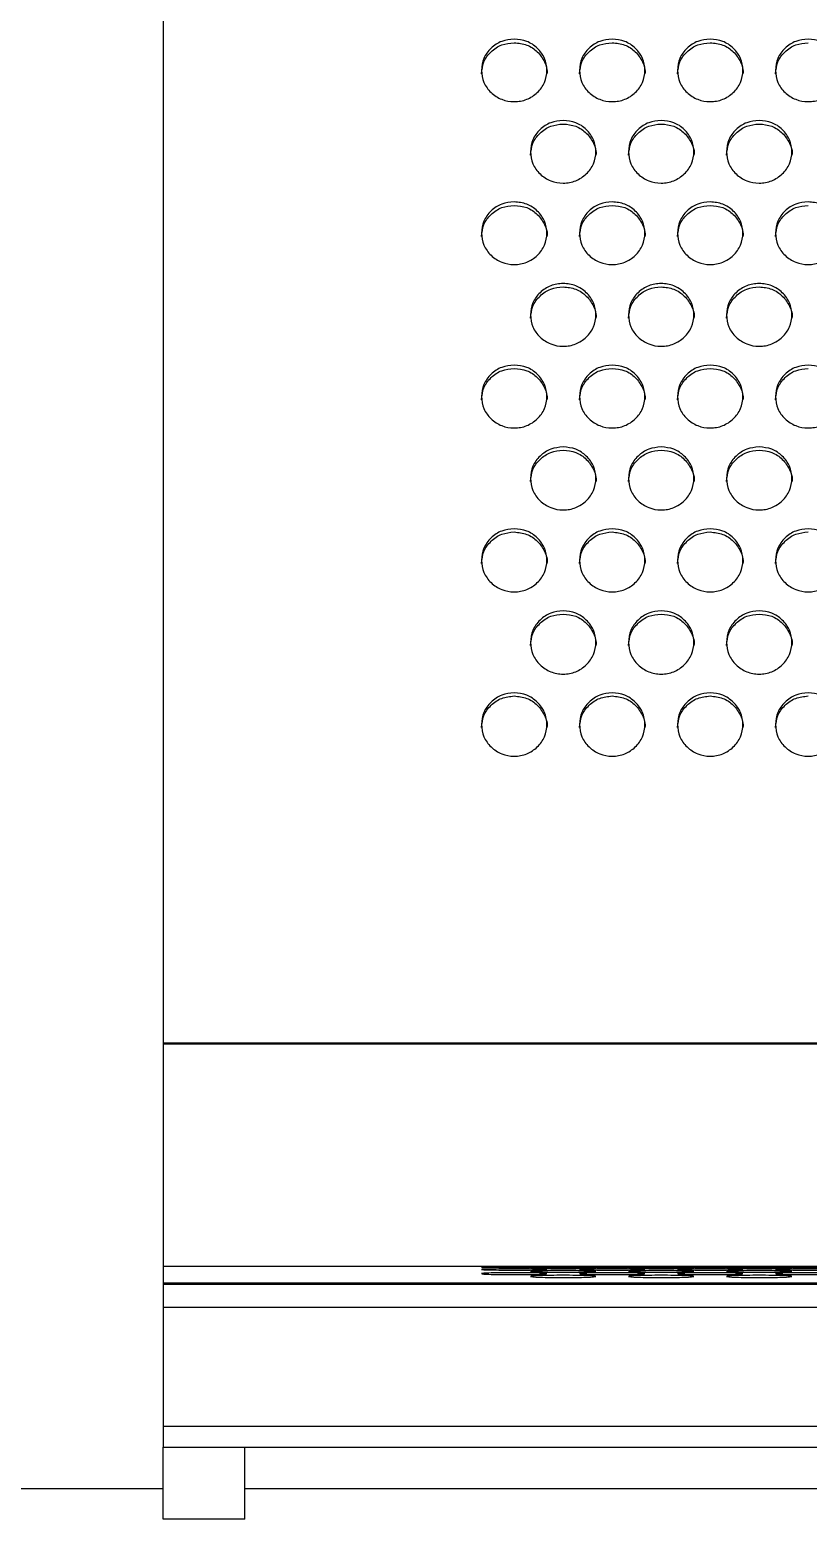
# Model space of a CAD drawing. Header units: millimetres. Extents: x 0.6 to 29.2, y 0.5 to 20.5.
# Drawn here: x 14.273 to 14.908, y 10.25 to 11.466 of the extents above; entities that cross this region are included whole.
import ezdxf

# ---------------------------------------------------------------- set-up
doc = ezdxf.new("R2010")
doc.units = ezdxf.units.MM

msp = doc.modelspace()

# ---------------------------------------------------------------- linework, layer by layer
for p, q in [((14.3813, 12.6673), (14.3813, 10.639)), ((14.3813, 10.639), (17.3813, 10.639)), ((14.3813, 10.639), (14.3813, 10.638)), ((14.3813, 10.638), (17.3813, 10.638)), ((14.3813, 10.638), (14.3813, 10.4564)), ((14.6488, 10.4564), (14.3813, 10.4564)), ((14.3813, 10.4564), (14.3813, 10.4429)), ((14.7288, 10.4564), (14.6873, 10.4564)), ((14.8088, 10.4564), (14.7673, 10.4564)), ((14.8888, 10.4564), (14.8473, 10.4564)), ((14.3813, 10.4429), (17.3813, 10.4429)), ((14.3813, 10.4429), (14.3813, 10.4419)), ((14.3813, 10.4419), (14.3813, 10.4232)), ((14.3813, 10.4419), (17.3813, 10.4419)), ((14.3813, 10.4232), (14.3813, 10.3259)), ((14.3813, 10.4232), (17.3813, 10.4232)), ((14.3813, 10.3259), (17.3813, 10.3259)), ((14.3813, 10.3259), (14.3813, 10.3087)), ((14.3813, 10.3087), (17.3813, 10.3087)), ((14.3813, 10.25), (14.3813, 10.3087)), ((14.448, 10.25), (14.448, 10.3087)), ((14.3813, 10.2747), (13.9013, 10.2747)), ((15.848, 10.2747), (14.448, 10.2747)), ((14.448, 10.25), (14.3813, 10.25))]:
    msp.add_line(p, q)
for points, knots in [([(14.668, 11.4582), (14.6715, 11.4579), (14.6785, 11.4572), (14.6873, 11.4511), (14.6934, 11.4428), (14.6953, 11.4327), (14.6934, 11.4226), (14.6873, 11.4142), (14.6785, 11.4084), (14.668, 11.4066), (14.6575, 11.4084), (14.6487, 11.4142), (14.6426, 11.4226), (14.6407, 11.4327), (14.6426, 11.4428), (14.6487, 11.4511), (14.6575, 11.4572), (14.6645, 11.4579), (14.668, 11.4582)], [0, 0, 0, 0, 0.062528, 0.124991, 0.187437, 0.249996, 0.312448, 0.375004, 0.437456, 0.500008, 0.562452, 0.625016, 0.68746, 0.75002, 0.81247, 0.875028, 0.937563, 1, 1, 1, 1]), ([(14.6414, 11.4298), (14.6417, 11.4332), (14.6424, 11.4399), (14.6488, 11.4482), (14.6575, 11.4543), (14.6645, 11.4549), (14.668, 11.4553)], [0, 0, 0, 0, 0.24942, 0.499739, 0.750039, 1, 1, 1, 1]), ([(14.668, 11.4553), (14.6715, 11.4549), (14.6785, 11.4542), (14.6874, 11.4482), (14.6931, 11.4399), (14.6953, 11.433), (14.6947, 11.4298), (14.6947, 11.4298)], [0, 0, 0, 0, 0.250093, 0.49987, 0.749513, 0.999554, 1, 1, 1, 1]), ([(14.748, 11.4582), (14.7515, 11.4579), (14.7585, 11.4572), (14.7673, 11.4511), (14.7734, 11.4428), (14.7753, 11.4327), (14.7734, 11.4226), (14.7673, 11.4142), (14.7585, 11.4084), (14.748, 11.4066), (14.7375, 11.4084), (14.7287, 11.4142), (14.7226, 11.4226), (14.7207, 11.4327), (14.7226, 11.4428), (14.7287, 11.4511), (14.7375, 11.4572), (14.7445, 11.4579), (14.748, 11.4582)], [0, 0, 0, 0, 0.062528, 0.124991, 0.187437, 0.249996, 0.312448, 0.375004, 0.437456, 0.500008, 0.562452, 0.625015, 0.68746, 0.75002, 0.81247, 0.875028, 0.937564, 1, 1, 1, 1]), ([(14.7214, 11.4298), (14.7217, 11.4332), (14.7224, 11.4399), (14.7288, 11.4482), (14.7375, 11.4543), (14.7445, 11.4549), (14.748, 11.4553)], [0, 0, 0, 0, 0.24942, 0.499739, 0.750044, 1, 1, 1, 1]), ([(14.748, 11.4553), (14.7515, 11.4549), (14.7585, 11.4542), (14.7674, 11.4482), (14.7731, 11.4399), (14.7753, 11.433), (14.7747, 11.4298), (14.7747, 11.4298)], [0, 0, 0, 0, 0.250093, 0.499871, 0.749514, 0.999555, 1, 1, 1, 1]), ([(14.828, 11.4582), (14.8315, 11.4579), (14.8385, 11.4572), (14.8473, 11.4511), (14.8534, 11.4428), (14.8553, 11.4327), (14.8534, 11.4226), (14.8473, 11.4142), (14.8385, 11.4084), (14.828, 11.4066), (14.8175, 11.4084), (14.8087, 11.4142), (14.8026, 11.4226), (14.8007, 11.4327), (14.8026, 11.4428), (14.8087, 11.4511), (14.8175, 11.4572), (14.8245, 11.4579), (14.828, 11.4582)], [0, 0, 0, 0, 0.062528, 0.12499, 0.187437, 0.249995, 0.312447, 0.375002, 0.437455, 0.500007, 0.56245, 0.625014, 0.687459, 0.750019, 0.812469, 0.875027, 0.937563, 1, 1, 1, 1]), ([(14.8014, 11.4298), (14.8017, 11.4332), (14.8024, 11.4399), (14.8088, 11.4482), (14.8175, 11.4543), (14.8245, 11.4549), (14.828, 11.4553)], [0, 0, 0, 0, 0.249419, 0.499737, 0.75004, 1, 1, 1, 1]), ([(14.828, 11.4553), (14.8315, 11.4549), (14.8385, 11.4542), (14.8474, 11.4482), (14.8531, 11.4399), (14.8553, 11.433), (14.8547, 11.4298), (14.8547, 11.4298)], [0, 0, 0, 0, 0.2500933, 0.499868, 0.7495139, 0.9995547, 1, 1, 1, 1]), ([(14.908, 11.4582), (14.9115, 11.4579), (14.9185, 11.4572), (14.9273, 11.4511), (14.9334, 11.4428), (14.9353, 11.4327), (14.9334, 11.4226), (14.9273, 11.4142), (14.9185, 11.4084), (14.908, 11.4066), (14.8975, 11.4084), (14.8887, 11.4142), (14.8826, 11.4226), (14.8807, 11.4327), (14.8826, 11.4428), (14.8887, 11.4511), (14.8975, 11.4572), (14.9045, 11.4579), (14.908, 11.4582)], [0, 0, 0, 0, 0.062528, 0.12499, 0.187437, 0.249996, 0.312448, 0.375002, 0.437456, 0.500008, 0.562451, 0.625015, 0.687459, 0.750019, 0.812469, 0.875027, 0.937563, 1, 1, 1, 1]), ([(14.8814, 11.4298), (14.8817, 11.4332), (14.8824, 11.4399), (14.8888, 11.4482), (14.8975, 11.4543), (14.9045, 11.4549), (14.908, 11.4553)], [0, 0, 0, 0, 0.249419, 0.499737, 0.75004, 1, 1, 1, 1]), ([(14.708, 11.3918), (14.7115, 11.3914), (14.7185, 11.3908), (14.7273, 11.3847), (14.7334, 11.3763), (14.7353, 11.3662), (14.7334, 11.3562), (14.7273, 11.3478), (14.7185, 11.3419), (14.708, 11.3401), (14.6975, 11.3419), (14.6887, 11.3477), (14.6826, 11.3562), (14.6807, 11.3662), (14.6826, 11.3764), (14.6887, 11.3847), (14.6975, 11.3908), (14.7045, 11.3915), (14.708, 11.3918)], [0, 0, 0, 0, 0.0625282, 0.1249898, 0.1874363, 0.2499954, 0.3124475, 0.3750027, 0.4374559, 0.5000079, 0.5624509, 0.625015, 0.6874597, 0.750019, 0.8124694, 0.8750268, 0.9375627, 1, 1, 1, 1]), ([(14.6814, 11.3634), (14.6817, 11.3668), (14.6824, 11.3735), (14.6888, 11.3818), (14.6975, 11.3879), (14.7045, 11.3886), (14.708, 11.3889)], [0, 0, 0, 0, 0.249417, 0.499737, 0.75004, 1, 1, 1, 1]), ([(14.708, 11.3889), (14.7115, 11.3886), (14.7185, 11.3879), (14.7274, 11.3818), (14.7331, 11.3735), (14.7353, 11.3666), (14.7347, 11.3634), (14.7347, 11.3634)], [0, 0, 0, 0, 0.250094, 0.499869, 0.749515, 0.999557, 1, 1, 1, 1]), ([(14.788, 11.3918), (14.7915, 11.3914), (14.7985, 11.3908), (14.8073, 11.3847), (14.8134, 11.3763), (14.8153, 11.3662), (14.8134, 11.3562), (14.8073, 11.3478), (14.7985, 11.3419), (14.788, 11.3401), (14.7775, 11.3419), (14.7687, 11.3477), (14.7626, 11.3562), (14.7607, 11.3662), (14.7626, 11.3764), (14.7687, 11.3847), (14.7775, 11.3908), (14.7845, 11.3915), (14.788, 11.3918)], [0, 0, 0, 0, 0.062528, 0.12499, 0.187436, 0.249995, 0.312447, 0.375003, 0.437455, 0.500007, 0.562451, 0.625015, 0.68746, 0.750019, 0.81247, 0.875027, 0.937563, 1, 1, 1, 1]), ([(14.7614, 11.3634), (14.7617, 11.3668), (14.7624, 11.3735), (14.7688, 11.3818), (14.7775, 11.3879), (14.7845, 11.3886), (14.788, 11.3889)], [0, 0, 0, 0, 0.249417, 0.499737, 0.75004, 1, 1, 1, 1]), ([(14.788, 11.3889), (14.7915, 11.3886), (14.7985, 11.3879), (14.8074, 11.3818), (14.8131, 11.3735), (14.8154, 11.3666), (14.8147, 11.3634), (14.8147, 11.3634)], [0, 0, 0, 0, 0.250093, 0.499868, 0.749513, 0.999556, 1, 1, 1, 1]), ([(14.868, 11.3918), (14.8715, 11.3914), (14.8785, 11.3908), (14.8873, 11.3847), (14.8934, 11.3763), (14.8953, 11.3662), (14.8934, 11.3562), (14.8873, 11.3478), (14.8785, 11.3419), (14.868, 11.3401), (14.8575, 11.3419), (14.8487, 11.3477), (14.8426, 11.3562), (14.8407, 11.3662), (14.8426, 11.3764), (14.8487, 11.3847), (14.8575, 11.3908), (14.8645, 11.3915), (14.868, 11.3918)], [0, 0, 0, 0, 0.062528, 0.124991, 0.187437, 0.249996, 0.312448, 0.375004, 0.437456, 0.500008, 0.562452, 0.625016, 0.68746, 0.75002, 0.81247, 0.875028, 0.937563, 1, 1, 1, 1]), ([(14.8414, 11.3634), (14.8417, 11.3668), (14.8424, 11.3735), (14.8488, 11.3818), (14.8575, 11.3879), (14.8645, 11.3886), (14.868, 11.3889)], [0, 0, 0, 0, 0.249419, 0.49974, 0.750039, 1, 1, 1, 1]), ([(14.868, 11.3889), (14.8715, 11.3886), (14.8785, 11.3879), (14.8874, 11.3818), (14.8931, 11.3735), (14.8954, 11.3666), (14.8947, 11.3634), (14.8947, 11.3634)], [0, 0, 0, 0, 0.250093, 0.499871, 0.749514, 0.999556, 1, 1, 1, 1]), ([(14.668, 11.3254), (14.6715, 11.325), (14.6785, 11.3243), (14.6873, 11.3183), (14.6934, 11.3099), (14.6953, 11.2998), (14.6934, 11.2897), (14.6873, 11.2813), (14.6785, 11.2754), (14.668, 11.2736), (14.6575, 11.2754), (14.6487, 11.2813), (14.6426, 11.2897), (14.6407, 11.2998), (14.6426, 11.3099), (14.6487, 11.3183), (14.6575, 11.3244), (14.6645, 11.325), (14.668, 11.3254)], [0, 0, 0, 0, 0.062528, 0.124991, 0.187437, 0.249996, 0.312448, 0.375004, 0.437456, 0.500008, 0.562452, 0.625016, 0.68746, 0.75002, 0.81247, 0.875028, 0.937563, 1, 1, 1, 1]), ([(14.6414, 11.297), (14.6417, 11.3004), (14.6424, 11.3071), (14.6488, 11.3154), (14.6575, 11.3215), (14.6645, 11.3222), (14.668, 11.3225)], [0, 0, 0, 0, 0.249421, 0.49974, 0.75004, 1, 1, 1, 1]), ([(14.668, 11.3225), (14.6715, 11.3222), (14.6785, 11.3215), (14.6874, 11.3154), (14.6931, 11.3071), (14.6954, 11.3002), (14.6947, 11.297), (14.6947, 11.297)], [0, 0, 0, 0, 0.250092, 0.499871, 0.749514, 0.999554, 1, 1, 1, 1]), ([(14.748, 11.3254), (14.7515, 11.325), (14.7585, 11.3243), (14.7673, 11.3183), (14.7734, 11.3099), (14.7753, 11.2998), (14.7734, 11.2897), (14.7673, 11.2813), (14.7585, 11.2754), (14.748, 11.2736), (14.7375, 11.2754), (14.7287, 11.2813), (14.7226, 11.2897), (14.7207, 11.2998), (14.7226, 11.3099), (14.7287, 11.3183), (14.7375, 11.3244), (14.7445, 11.325), (14.748, 11.3254)], [0, 0, 0, 0, 0.0625282, 0.1249909, 0.1874369, 0.2499964, 0.3124479, 0.375004, 0.4374562, 0.5000082, 0.5624524, 0.6250157, 0.6874601, 0.75002, 0.8124704, 0.8750278, 0.9375639, 1, 1, 1, 1]), ([(14.7214, 11.297), (14.7217, 11.3004), (14.7224, 11.3071), (14.7288, 11.3154), (14.7375, 11.3215), (14.7445, 11.3222), (14.748, 11.3225)], [0, 0, 0, 0, 0.249421, 0.49974, 0.750044, 1, 1, 1, 1]), ([(14.748, 11.3225), (14.7515, 11.3222), (14.7585, 11.3215), (14.7674, 11.3154), (14.7731, 11.3071), (14.7753, 11.3002), (14.7747, 11.297), (14.7747, 11.297)], [0, 0, 0, 0, 0.250092, 0.499871, 0.749514, 0.999555, 1, 1, 1, 1]), ([(14.828, 11.3254), (14.8315, 11.325), (14.8385, 11.3243), (14.8473, 11.3183), (14.8534, 11.3099), (14.8553, 11.2998), (14.8534, 11.2897), (14.8473, 11.2813), (14.8385, 11.2754), (14.828, 11.2736), (14.8175, 11.2754), (14.8087, 11.2813), (14.8026, 11.2897), (14.8007, 11.2998), (14.8026, 11.3099), (14.8087, 11.3183), (14.8175, 11.3244), (14.8245, 11.325), (14.828, 11.3254)], [0, 0, 0, 0, 0.0625281, 0.1249898, 0.1874365, 0.2499957, 0.3124472, 0.3750025, 0.4374556, 0.5000076, 0.5624506, 0.6250148, 0.6874592, 0.750019, 0.8124694, 0.8750267, 0.9375628, 1, 1, 1, 1]), ([(14.8014, 11.297), (14.8017, 11.3004), (14.8024, 11.3071), (14.8088, 11.3154), (14.8175, 11.3215), (14.8245, 11.3222), (14.828, 11.3225)], [0, 0, 0, 0, 0.24942, 0.499738, 0.750041, 1, 1, 1, 1]), ([(14.828, 11.3225), (14.8315, 11.3222), (14.8385, 11.3215), (14.8474, 11.3154), (14.8531, 11.3071), (14.8553, 11.3002), (14.8547, 11.297), (14.8547, 11.297)], [0, 0, 0, 0, 0.250093, 0.4998682, 0.7495148, 0.9995553, 1, 1, 1, 1]), ([(14.908, 11.3254), (14.9115, 11.325), (14.9185, 11.3243), (14.9273, 11.3183), (14.9334, 11.3099), (14.9353, 11.2998), (14.9334, 11.2897), (14.9273, 11.2813), (14.9185, 11.2754), (14.908, 11.2736), (14.8975, 11.2754), (14.8887, 11.2813), (14.8826, 11.2897), (14.8807, 11.2998), (14.8826, 11.3099), (14.8887, 11.3183), (14.8975, 11.3244), (14.9045, 11.325), (14.908, 11.3254)], [0, 0, 0, 0, 0.062528, 0.12499, 0.187437, 0.249996, 0.312447, 0.375003, 0.437456, 0.500008, 0.562451, 0.625015, 0.687459, 0.750019, 0.812469, 0.875027, 0.937563, 1, 1, 1, 1]), ([(14.8814, 11.297), (14.8817, 11.3004), (14.8824, 11.3071), (14.8888, 11.3154), (14.8975, 11.3215), (14.9045, 11.3222), (14.908, 11.3225)], [0, 0, 0, 0, 0.24942, 0.499738, 0.750041, 1, 1, 1, 1]), ([(14.708, 11.2588), (14.7115, 11.2584), (14.7185, 11.2577), (14.7273, 11.2516), (14.7334, 11.2433), (14.7353, 11.2331), (14.7334, 11.223), (14.7273, 11.2146), (14.7185, 11.2087), (14.708, 11.2069), (14.6975, 11.2087), (14.6887, 11.2146), (14.6826, 11.223), (14.6807, 11.2331), (14.6826, 11.2433), (14.6887, 11.2516), (14.6975, 11.2577), (14.7045, 11.2584), (14.708, 11.2588)], [0, 0, 0, 0, 0.0625282, 0.1249899, 0.1874364, 0.2499954, 0.3124473, 0.3750022, 0.4374554, 0.5000075, 0.5624505, 0.6250145, 0.6874593, 0.7500191, 0.8124693, 0.8750268, 0.9375629, 1, 1, 1, 1]), ([(14.788, 11.2588), (14.7915, 11.2584), (14.7985, 11.2577), (14.8073, 11.2516), (14.8134, 11.2433), (14.8153, 11.2331), (14.8134, 11.223), (14.8073, 11.2146), (14.7985, 11.2087), (14.788, 11.2069), (14.7775, 11.2087), (14.7687, 11.2146), (14.7626, 11.223), (14.7607, 11.2331), (14.7626, 11.2433), (14.7687, 11.2516), (14.7775, 11.2577), (14.7845, 11.2584), (14.788, 11.2588)], [0, 0, 0, 0, 0.0625281, 0.1249897, 0.1874362, 0.2499954, 0.3124472, 0.3750027, 0.4374549, 0.5000069, 0.5624509, 0.6250149, 0.6874596, 0.7500193, 0.8124695, 0.8750269, 0.9375629, 1, 1, 1, 1]), ([(14.868, 11.2588), (14.8715, 11.2584), (14.8785, 11.2577), (14.8873, 11.2516), (14.8934, 11.2433), (14.8953, 11.2331), (14.8934, 11.223), (14.8873, 11.2146), (14.8785, 11.2087), (14.868, 11.2069), (14.8575, 11.2087), (14.8487, 11.2146), (14.8426, 11.223), (14.8407, 11.2331), (14.8426, 11.2433), (14.8487, 11.2516), (14.8575, 11.2577), (14.8645, 11.2584), (14.868, 11.2588)], [0, 0, 0, 0, 0.062528, 0.124991, 0.187437, 0.249996, 0.312448, 0.375003, 0.437456, 0.500008, 0.562452, 0.625016, 0.68746, 0.75002, 0.81247, 0.875028, 0.937563, 1, 1, 1, 1]), ([(14.6814, 11.2304), (14.6817, 11.2338), (14.6824, 11.2405), (14.6888, 11.2489), (14.6975, 11.255), (14.7045, 11.2556), (14.708, 11.256)], [0, 0, 0, 0, 0.249419, 0.499737, 0.750041, 1, 1, 1, 1]), ([(14.708, 11.256), (14.7115, 11.2556), (14.7185, 11.2549), (14.7274, 11.2488), (14.7331, 11.2405), (14.7353, 11.2336), (14.7347, 11.2304), (14.7347, 11.2304)], [0, 0, 0, 0, 0.250093, 0.499867, 0.749513, 0.999557, 1, 1, 1, 1]), ([(14.7614, 11.2304), (14.7617, 11.2338), (14.7624, 11.2405), (14.7688, 11.2489), (14.7775, 11.255), (14.7845, 11.2556), (14.788, 11.256)], [0, 0, 0, 0, 0.249419, 0.499737, 0.750041, 1, 1, 1, 1]), ([(14.788, 11.256), (14.7915, 11.2556), (14.7985, 11.2549), (14.8074, 11.2488), (14.8131, 11.2405), (14.8154, 11.2336), (14.8147, 11.2304), (14.8147, 11.2304)], [0, 0, 0, 0, 0.250093, 0.499866, 0.749512, 0.999556, 1, 1, 1, 1]), ([(14.8414, 11.2304), (14.8417, 11.2338), (14.8424, 11.2405), (14.8488, 11.2489), (14.8575, 11.255), (14.8645, 11.2556), (14.868, 11.256)], [0, 0, 0, 0, 0.2494205, 0.4997399, 0.7500398, 1, 1, 1, 1]), ([(14.868, 11.256), (14.8715, 11.2556), (14.8785, 11.2549), (14.8874, 11.2488), (14.8931, 11.2405), (14.8954, 11.2336), (14.8947, 11.2304), (14.8947, 11.2304)], [0, 0, 0, 0, 0.250092, 0.499869, 0.749512, 0.999556, 1, 1, 1, 1]), ([(14.668, 11.1921), (14.6715, 11.1918), (14.6785, 11.1911), (14.6873, 11.185), (14.6934, 11.1766), (14.6953, 11.1665), (14.6934, 11.1563), (14.6873, 11.1479), (14.6785, 11.142), (14.668, 11.1402), (14.6575, 11.142), (14.6487, 11.1479), (14.6426, 11.1563), (14.6407, 11.1665), (14.6426, 11.1766), (14.6487, 11.185), (14.6575, 11.1911), (14.6645, 11.1918), (14.668, 11.1921)], [0, 0, 0, 0, 0.062528, 0.124991, 0.187437, 0.249996, 0.312448, 0.375004, 0.437456, 0.500008, 0.562452, 0.625016, 0.68746, 0.75002, 0.81247, 0.875028, 0.937563, 1, 1, 1, 1]), ([(14.6414, 11.1638), (14.6417, 11.1672), (14.6424, 11.1739), (14.6488, 11.1823), (14.6575, 11.1884), (14.6645, 11.1891), (14.668, 11.1894)], [0, 0, 0, 0, 0.24942, 0.499739, 0.75004, 1, 1, 1, 1]), ([(14.668, 11.1894), (14.6715, 11.1891), (14.6785, 11.1884), (14.6874, 11.1823), (14.6931, 11.174), (14.6953, 11.167), (14.6947, 11.1638), (14.6947, 11.1637)], [0, 0, 0, 0, 0.250092, 0.49987, 0.749513, 0.999553, 1, 1, 1, 1]), ([(14.748, 11.1921), (14.7515, 11.1918), (14.7585, 11.1911), (14.7673, 11.185), (14.7734, 11.1766), (14.7753, 11.1665), (14.7734, 11.1563), (14.7673, 11.1479), (14.7585, 11.142), (14.748, 11.1402), (14.7375, 11.142), (14.7287, 11.1479), (14.7226, 11.1563), (14.7207, 11.1665), (14.7226, 11.1766), (14.7287, 11.185), (14.7375, 11.1911), (14.7445, 11.1918), (14.748, 11.1921)], [0, 0, 0, 0, 0.0625281, 0.1249906, 0.187437, 0.2499962, 0.3124482, 0.3750037, 0.4374561, 0.5000082, 0.5624524, 0.6250153, 0.6874604, 0.7500199, 0.8124705, 0.8750279, 0.937564, 1, 1, 1, 1]), ([(14.7214, 11.1638), (14.7217, 11.1672), (14.7224, 11.1739), (14.7288, 11.1823), (14.7375, 11.1884), (14.7445, 11.1891), (14.748, 11.1894)], [0, 0, 0, 0, 0.24942, 0.49974, 0.750044, 1, 1, 1, 1]), ([(14.748, 11.1894), (14.7515, 11.1891), (14.7585, 11.1884), (14.7674, 11.1823), (14.7731, 11.1739), (14.7753, 11.167), (14.7747, 11.1638), (14.7747, 11.1637)], [0, 0, 0, 0, 0.250092, 0.499871, 0.749513, 0.999554, 1, 1, 1, 1]), ([(14.828, 11.1921), (14.8315, 11.1918), (14.8385, 11.1911), (14.8473, 11.185), (14.8534, 11.1766), (14.8553, 11.1665), (14.8534, 11.1563), (14.8473, 11.1479), (14.8385, 11.142), (14.828, 11.1402), (14.8175, 11.142), (14.8087, 11.1479), (14.8026, 11.1563), (14.8007, 11.1665), (14.8026, 11.1766), (14.8087, 11.185), (14.8175, 11.1911), (14.8245, 11.1918), (14.828, 11.1921)], [0, 0, 0, 0, 0.0625281, 0.1249896, 0.1874365, 0.2499955, 0.3124475, 0.3750022, 0.4374555, 0.5000076, 0.5624506, 0.6250144, 0.6874594, 0.7500189, 0.8124695, 0.8750268, 0.9375629, 1, 1, 1, 1]), ([(14.8014, 11.1638), (14.8017, 11.1672), (14.8024, 11.1739), (14.8088, 11.1823), (14.8175, 11.1884), (14.8245, 11.1891), (14.828, 11.1894)], [0, 0, 0, 0, 0.249419, 0.499737, 0.750041, 1, 1, 1, 1]), ([(14.828, 11.1894), (14.8315, 11.1891), (14.8385, 11.1884), (14.8474, 11.1823), (14.8531, 11.1739), (14.8553, 11.167), (14.8547, 11.1638), (14.8547, 11.1637)], [0, 0, 0, 0, 0.250093, 0.499868, 0.749514, 0.999554, 1, 1, 1, 1]), ([(14.908, 11.1921), (14.9115, 11.1918), (14.9185, 11.1911), (14.9273, 11.185), (14.9334, 11.1766), (14.9353, 11.1665), (14.9334, 11.1563), (14.9273, 11.1479), (14.9185, 11.142), (14.908, 11.1402), (14.8975, 11.142), (14.8887, 11.1479), (14.8826, 11.1563), (14.8807, 11.1665), (14.8826, 11.1766), (14.8887, 11.185), (14.8975, 11.1911), (14.9045, 11.1918), (14.908, 11.1921)], [0, 0, 0, 0, 0.0625281, 0.1249896, 0.1874366, 0.2499956, 0.3124476, 0.3750024, 0.4374557, 0.5000078, 0.5624509, 0.6250147, 0.6874598, 0.7500191, 0.8124694, 0.8750268, 0.9375629, 1, 1, 1, 1]), ([(14.8814, 11.1638), (14.8817, 11.1672), (14.8824, 11.1739), (14.8888, 11.1823), (14.8975, 11.1884), (14.9045, 11.1891), (14.908, 11.1894)], [0, 0, 0, 0, 0.249419, 0.499737, 0.750041, 1, 1, 1, 1]), ([(14.708, 11.1253), (14.7115, 11.125), (14.7185, 11.1243), (14.7273, 11.1182), (14.7334, 11.1098), (14.7353, 11.0996), (14.7334, 11.0895), (14.7273, 11.081), (14.7185, 11.0751), (14.708, 11.0733), (14.6975, 11.0751), (14.6887, 11.081), (14.6826, 11.0895), (14.6807, 11.0996), (14.6826, 11.1098), (14.6887, 11.1182), (14.6975, 11.1243), (14.7045, 11.125), (14.708, 11.1253)], [0, 0, 0, 0, 0.062528, 0.12499, 0.187437, 0.249995, 0.312447, 0.375002, 0.437456, 0.500008, 0.562451, 0.625015, 0.687459, 0.750019, 0.812469, 0.875026, 0.937563, 1, 1, 1, 1]), ([(14.788, 11.1253), (14.7915, 11.125), (14.7985, 11.1243), (14.8073, 11.1182), (14.8134, 11.1098), (14.8153, 11.0996), (14.8134, 11.0895), (14.8073, 11.081), (14.7985, 11.0751), (14.788, 11.0733), (14.7775, 11.0751), (14.7687, 11.081), (14.7626, 11.0895), (14.7607, 11.0996), (14.7626, 11.1098), (14.7687, 11.1182), (14.7775, 11.1243), (14.7845, 11.125), (14.788, 11.1253)], [0, 0, 0, 0, 0.062528, 0.12499, 0.187437, 0.249995, 0.312447, 0.375003, 0.437455, 0.500007, 0.562451, 0.625015, 0.68746, 0.750019, 0.812469, 0.875027, 0.937563, 1, 1, 1, 1]), ([(14.868, 11.1253), (14.8715, 11.125), (14.8785, 11.1243), (14.8873, 11.1182), (14.8934, 11.1098), (14.8953, 11.0996), (14.8934, 11.0895), (14.8873, 11.081), (14.8785, 11.0751), (14.868, 11.0733), (14.8575, 11.0751), (14.8487, 11.081), (14.8426, 11.0895), (14.8407, 11.0996), (14.8426, 11.1098), (14.8487, 11.1182), (14.8575, 11.1243), (14.8645, 11.125), (14.868, 11.1253)], [0, 0, 0, 0, 0.062528, 0.124991, 0.187437, 0.249996, 0.312448, 0.375004, 0.437456, 0.500008, 0.562452, 0.625016, 0.68746, 0.75002, 0.81247, 0.875027, 0.937563, 1, 1, 1, 1]), ([(14.6814, 11.097), (14.6817, 11.1004), (14.6824, 11.1071), (14.6888, 11.1155), (14.6975, 11.1216), (14.7045, 11.1223), (14.708, 11.1226)], [0, 0, 0, 0, 0.24942, 0.499737, 0.750041, 1, 1, 1, 1]), ([(14.708, 11.1226), (14.7115, 11.1223), (14.7185, 11.1216), (14.7274, 11.1155), (14.7331, 11.1072), (14.7353, 11.1003), (14.7347, 11.0969), (14.7347, 11.0969)], [0, 0, 0, 0, 0.250093, 0.499868, 0.749514, 0.999556, 1, 1, 1, 1]), ([(14.7614, 11.097), (14.7617, 11.1004), (14.7624, 11.1071), (14.7688, 11.1155), (14.7775, 11.1216), (14.7845, 11.1223), (14.788, 11.1226)], [0, 0, 0, 0, 0.24942, 0.499737, 0.750041, 1, 1, 1, 1]), ([(14.788, 11.1226), (14.7915, 11.1223), (14.7985, 11.1216), (14.8074, 11.1155), (14.8131, 11.1072), (14.8154, 11.1002), (14.8147, 11.0969), (14.8147, 11.0969)], [0, 0, 0, 0, 0.250093, 0.499867, 0.749512, 0.999555, 1, 1, 1, 1]), ([(14.8414, 11.097), (14.8417, 11.1004), (14.8424, 11.1071), (14.8488, 11.1155), (14.8575, 11.1216), (14.8645, 11.1223), (14.868, 11.1226)], [0, 0, 0, 0, 0.2494212, 0.4997399, 0.7500398, 1, 1, 1, 1]), ([(14.868, 11.1226), (14.8715, 11.1223), (14.8785, 11.1216), (14.8874, 11.1155), (14.8931, 11.1072), (14.8954, 11.1002), (14.8947, 11.0969), (14.8947, 11.0969)], [0, 0, 0, 0, 0.250092, 0.49987, 0.749513, 0.999555, 1, 1, 1, 1]), ([(14.668, 11.0585), (14.6715, 11.0582), (14.6785, 11.0575), (14.6873, 11.0514), (14.6934, 11.043), (14.6953, 11.0328), (14.6934, 11.0226), (14.6873, 11.0141), (14.6785, 11.0082), (14.668, 11.0064), (14.6575, 11.0082), (14.6487, 11.0141), (14.6426, 11.0226), (14.6407, 11.0328), (14.6426, 11.043), (14.6487, 11.0514), (14.6575, 11.0575), (14.6645, 11.0582), (14.668, 11.0585)], [0, 0, 0, 0, 0.0625282, 0.1249909, 0.1874369, 0.2499958, 0.3124476, 0.3750034, 0.4374557, 0.5000078, 0.5624521, 0.6250163, 0.6874602, 0.7500201, 0.8124704, 0.8750278, 0.9375627, 1, 1, 1, 1]), ([(14.6414, 11.0302), (14.6417, 11.0336), (14.6424, 11.0403), (14.6488, 11.0487), (14.6575, 11.0549), (14.6645, 11.0555), (14.668, 11.0559)], [0, 0, 0, 0, 0.24942, 0.49974, 0.750039, 1, 1, 1, 1]), ([(14.668, 11.0559), (14.6715, 11.0555), (14.6785, 11.0548), (14.6874, 11.0487), (14.6931, 11.0404), (14.6954, 11.0334), (14.6947, 11.0301), (14.6947, 11.0301)], [0, 0, 0, 0, 0.250093, 0.49987, 0.749515, 0.999555, 1, 1, 1, 1]), ([(14.748, 11.0585), (14.7515, 11.0582), (14.7585, 11.0575), (14.7673, 11.0514), (14.7734, 11.043), (14.7753, 11.0328), (14.7734, 11.0226), (14.7673, 11.0141), (14.7585, 11.0082), (14.748, 11.0064), (14.7375, 11.0082), (14.7287, 11.0141), (14.7226, 11.0226), (14.7207, 11.0328), (14.7226, 11.043), (14.7287, 11.0514), (14.7375, 11.0575), (14.7445, 11.0582), (14.748, 11.0585)], [0, 0, 0, 0, 0.062528, 0.124991, 0.187437, 0.249996, 0.312448, 0.375004, 0.437456, 0.500008, 0.562452, 0.625016, 0.68746, 0.75002, 0.81247, 0.875028, 0.937564, 1, 1, 1, 1]), ([(14.7214, 11.0302), (14.7217, 11.0336), (14.7224, 11.0403), (14.7288, 11.0487), (14.7375, 11.0549), (14.7445, 11.0555), (14.748, 11.0559)], [0, 0, 0, 0, 0.2494203, 0.4997402, 0.7500438, 1, 1, 1, 1]), ([(14.748, 11.0559), (14.7515, 11.0555), (14.7585, 11.0548), (14.7674, 11.0487), (14.7731, 11.0404), (14.7753, 11.0335), (14.7747, 11.0301), (14.7747, 11.0301)], [0, 0, 0, 0, 0.250093, 0.499871, 0.749515, 0.999556, 1, 1, 1, 1]), ([(14.828, 11.0585), (14.8315, 11.0582), (14.8385, 11.0575), (14.8473, 11.0514), (14.8534, 11.043), (14.8553, 11.0328), (14.8534, 11.0226), (14.8473, 11.0141), (14.8385, 11.0082), (14.828, 11.0064), (14.8175, 11.0082), (14.8087, 11.0141), (14.8026, 11.0226), (14.8007, 11.0328), (14.8026, 11.043), (14.8087, 11.0514), (14.8175, 11.0575), (14.8245, 11.0582), (14.828, 11.0585)], [0, 0, 0, 0, 0.062528, 0.12499, 0.187437, 0.249995, 0.312447, 0.375002, 0.437455, 0.500007, 0.562451, 0.625015, 0.687459, 0.750019, 0.812469, 0.875027, 0.937563, 1, 1, 1, 1]), ([(14.8014, 11.0302), (14.8017, 11.0336), (14.8024, 11.0403), (14.8088, 11.0487), (14.8175, 11.0549), (14.8245, 11.0555), (14.828, 11.0559)], [0, 0, 0, 0, 0.249419, 0.499738, 0.75004, 1, 1, 1, 1]), ([(14.828, 11.0559), (14.8315, 11.0555), (14.8385, 11.0548), (14.8474, 11.0487), (14.8531, 11.0404), (14.8553, 11.0335), (14.8547, 11.0301), (14.8547, 11.0301)], [0, 0, 0, 0, 0.250093, 0.499868, 0.749516, 0.999556, 1, 1, 1, 1]), ([(14.908, 11.0585), (14.9115, 11.0582), (14.9185, 11.0575), (14.9273, 11.0514), (14.9334, 11.043), (14.9353, 11.0328), (14.9334, 11.0226), (14.9273, 11.0141), (14.9185, 11.0082), (14.908, 11.0064), (14.8975, 11.0082), (14.8887, 11.0141), (14.8826, 11.0226), (14.8807, 11.0328), (14.8826, 11.043), (14.8887, 11.0514), (14.8975, 11.0575), (14.9045, 11.0582), (14.908, 11.0585)], [0, 0, 0, 0, 0.062528, 0.12499, 0.187437, 0.249995, 0.312447, 0.375002, 0.437456, 0.500008, 0.562451, 0.625015, 0.68746, 0.750019, 0.812469, 0.875027, 0.937563, 1, 1, 1, 1]), ([(14.8814, 11.0302), (14.8817, 11.0336), (14.8824, 11.0403), (14.8888, 11.0487), (14.8975, 11.0549), (14.9045, 11.0555), (14.908, 11.0559)], [0, 0, 0, 0, 0.249419, 0.499738, 0.75004, 1, 1, 1, 1]), ([(14.708, 10.9915), (14.7115, 10.9912), (14.7185, 10.9905), (14.7273, 10.9843), (14.7334, 10.9759), (14.7353, 10.9657), (14.7334, 10.9556), (14.7273, 10.9471), (14.7185, 10.9411), (14.708, 10.9393), (14.6975, 10.9411), (14.6887, 10.9471), (14.6826, 10.9556), (14.6807, 10.9657), (14.6826, 10.9759), (14.6887, 10.9843), (14.6975, 10.9905), (14.7045, 10.9912), (14.708, 10.9915)], [0, 0, 0, 0, 0.062528, 0.12499, 0.187436, 0.249995, 0.312447, 0.375003, 0.437456, 0.500008, 0.562451, 0.625015, 0.687459, 0.750019, 0.812469, 0.875027, 0.937563, 1, 1, 1, 1]), ([(14.788, 10.9915), (14.7915, 10.9912), (14.7985, 10.9905), (14.8073, 10.9843), (14.8134, 10.9759), (14.8153, 10.9657), (14.8134, 10.9556), (14.8073, 10.9471), (14.7985, 10.9411), (14.788, 10.9393), (14.7775, 10.9411), (14.7687, 10.9471), (14.7626, 10.9556), (14.7607, 10.9657), (14.7626, 10.9759), (14.7687, 10.9843), (14.7775, 10.9905), (14.7845, 10.9912), (14.788, 10.9915)], [0, 0, 0, 0, 0.0625282, 0.1249898, 0.1874362, 0.2499953, 0.3124473, 0.3750032, 0.4374553, 0.5000072, 0.5624513, 0.6250154, 0.6874597, 0.7500193, 0.8124693, 0.8750267, 0.9375628, 1, 1, 1, 1]), ([(14.868, 10.9915), (14.8715, 10.9912), (14.8785, 10.9905), (14.8873, 10.9843), (14.8934, 10.9759), (14.8953, 10.9657), (14.8934, 10.9556), (14.8873, 10.9471), (14.8785, 10.9411), (14.868, 10.9393), (14.8575, 10.9411), (14.8487, 10.9471), (14.8426, 10.9556), (14.8407, 10.9657), (14.8426, 10.9759), (14.8487, 10.9843), (14.8575, 10.9905), (14.8645, 10.9912), (14.868, 10.9915)], [0, 0, 0, 0, 0.0625283, 0.1249909, 0.1874366, 0.2499958, 0.3124479, 0.3750038, 0.437456, 0.500008, 0.5624521, 0.6250163, 0.68746, 0.7500198, 0.8124701, 0.8750276, 0.9375628, 1, 1, 1, 1]), ([(14.6814, 10.9632), (14.6817, 10.9666), (14.6824, 10.9734), (14.6888, 10.9818), (14.6975, 10.9879), (14.7045, 10.9886), (14.708, 10.9889)], [0, 0, 0, 0, 0.2494195, 0.4997374, 0.7500401, 1, 1, 1, 1]), ([(14.708, 10.9889), (14.7115, 10.9886), (14.7185, 10.9879), (14.7274, 10.9818), (14.7331, 10.9734), (14.7353, 10.9665), (14.7347, 10.9632), (14.7347, 10.9631)], [0, 0, 0, 0, 0.250093, 0.499868, 0.749515, 0.999556, 1, 1, 1, 1]), ([(14.7614, 10.9632), (14.7617, 10.9666), (14.7624, 10.9734), (14.7688, 10.9818), (14.7775, 10.9879), (14.7845, 10.9886), (14.788, 10.9889)], [0, 0, 0, 0, 0.2494195, 0.4997374, 0.7500401, 1, 1, 1, 1]), ([(14.788, 10.9889), (14.7915, 10.9886), (14.7985, 10.9879), (14.8074, 10.9818), (14.8131, 10.9734), (14.8154, 10.9665), (14.8147, 10.9632), (14.8147, 10.9631)], [0, 0, 0, 0, 0.250093, 0.499867, 0.749513, 0.999555, 1, 1, 1, 1]), ([(14.8414, 10.9632), (14.8417, 10.9666), (14.8424, 10.9734), (14.8488, 10.9818), (14.8575, 10.9879), (14.8645, 10.9886), (14.868, 10.9889)], [0, 0, 0, 0, 0.2494211, 0.4997398, 0.7500393, 1, 1, 1, 1]), ([(14.868, 10.9889), (14.8715, 10.9886), (14.8785, 10.9879), (14.8874, 10.9818), (14.8931, 10.9734), (14.8954, 10.9665), (14.8947, 10.9632), (14.8947, 10.9631)], [0, 0, 0, 0, 0.250092, 0.49987, 0.749514, 0.999555, 1, 1, 1, 1]), ([(14.668, 10.9245), (14.6715, 10.9242), (14.6785, 10.9235), (14.6873, 10.9173), (14.6934, 10.9089), (14.6953, 10.8987), (14.6934, 10.8885), (14.6873, 10.88), (14.6785, 10.8741), (14.668, 10.8723), (14.6575, 10.8741), (14.6487, 10.88), (14.6426, 10.8885), (14.6407, 10.8987), (14.6426, 10.9089), (14.6487, 10.9173), (14.6575, 10.9235), (14.6645, 10.9242), (14.668, 10.9245)], [0, 0, 0, 0, 0.0625282, 0.1249907, 0.1874369, 0.249996, 0.3124479, 0.3750038, 0.4374558, 0.5000079, 0.5624521, 0.625016, 0.6874602, 0.75002, 0.8124701, 0.8750276, 0.9375628, 1, 1, 1, 1]), ([(14.6414, 10.8962), (14.6417, 10.8996), (14.6424, 10.9064), (14.6488, 10.9148), (14.6575, 10.9209), (14.6645, 10.9216), (14.668, 10.922)], [0, 0, 0, 0, 0.24942, 0.49974, 0.750039, 1, 1, 1, 1]), ([(14.668, 10.922), (14.6715, 10.9216), (14.6785, 10.9209), (14.6874, 10.9148), (14.6931, 10.9064), (14.6954, 10.8995), (14.6947, 10.8962), (14.6947, 10.8962)], [0, 0, 0, 0, 0.250093, 0.499871, 0.749515, 0.999556, 1, 1, 1, 1]), ([(14.748, 10.9245), (14.7515, 10.9242), (14.7585, 10.9235), (14.7673, 10.9173), (14.7734, 10.9089), (14.7753, 10.8987), (14.7734, 10.8885), (14.7673, 10.88), (14.7585, 10.8741), (14.748, 10.8723), (14.7375, 10.8741), (14.7287, 10.88), (14.7226, 10.8885), (14.7207, 10.8987), (14.7226, 10.9089), (14.7287, 10.9173), (14.7375, 10.9235), (14.7445, 10.9242), (14.748, 10.9245)], [0, 0, 0, 0, 0.062528, 0.124991, 0.187437, 0.249996, 0.312448, 0.375004, 0.437456, 0.500008, 0.562452, 0.625015, 0.68746, 0.75002, 0.81247, 0.875028, 0.937564, 1, 1, 1, 1]), ([(14.7214, 10.8962), (14.7217, 10.8996), (14.7224, 10.9064), (14.7288, 10.9148), (14.7375, 10.9209), (14.7445, 10.9216), (14.748, 10.922)], [0, 0, 0, 0, 0.24942, 0.49974, 0.750044, 1, 1, 1, 1]), ([(14.748, 10.922), (14.7515, 10.9216), (14.7585, 10.9209), (14.7674, 10.9148), (14.7731, 10.9064), (14.7753, 10.8995), (14.7747, 10.8962), (14.7747, 10.8962)], [0, 0, 0, 0, 0.250093, 0.499871, 0.749515, 0.999557, 1, 1, 1, 1]), ([(14.828, 10.9245), (14.8315, 10.9242), (14.8385, 10.9235), (14.8473, 10.9173), (14.8534, 10.9089), (14.8553, 10.8987), (14.8534, 10.8885), (14.8473, 10.88), (14.8385, 10.8741), (14.828, 10.8723), (14.8175, 10.8741), (14.8087, 10.88), (14.8026, 10.8885), (14.8007, 10.8987), (14.8026, 10.9089), (14.8087, 10.9173), (14.8175, 10.9235), (14.8245, 10.9242), (14.828, 10.9245)], [0, 0, 0, 0, 0.062528, 0.12499, 0.187437, 0.249995, 0.312447, 0.375003, 0.437455, 0.500008, 0.562451, 0.625014, 0.687459, 0.750019, 0.812469, 0.875027, 0.937563, 1, 1, 1, 1]), ([(14.8014, 10.8962), (14.8017, 10.8996), (14.8024, 10.9064), (14.8088, 10.9148), (14.8175, 10.9209), (14.8245, 10.9216), (14.828, 10.922)], [0, 0, 0, 0, 0.249419, 0.499738, 0.75004, 1, 1, 1, 1]), ([(14.828, 10.922), (14.8315, 10.9216), (14.8385, 10.9209), (14.8474, 10.9148), (14.8531, 10.9064), (14.8553, 10.8995), (14.8547, 10.8962), (14.8547, 10.8962)], [0, 0, 0, 0, 0.250094, 0.4998685, 0.7495156, 0.9995568, 1, 1, 1, 1]), ([(14.908, 10.9245), (14.9115, 10.9242), (14.9185, 10.9235), (14.9273, 10.9173), (14.9334, 10.9089), (14.9353, 10.8987), (14.9334, 10.8885), (14.9273, 10.88), (14.9185, 10.8741), (14.908, 10.8723), (14.8975, 10.8741), (14.8887, 10.88), (14.8826, 10.8885), (14.8807, 10.8987), (14.8826, 10.9089), (14.8887, 10.9173), (14.8975, 10.9235), (14.9045, 10.9242), (14.908, 10.9245)], [0, 0, 0, 0, 0.062528, 0.12499, 0.187437, 0.249995, 0.312447, 0.375003, 0.437456, 0.500008, 0.562451, 0.625015, 0.68746, 0.750019, 0.812469, 0.875027, 0.937563, 1, 1, 1, 1]), ([(14.8814, 10.8962), (14.8817, 10.8996), (14.8824, 10.9064), (14.8888, 10.9148), (14.8975, 10.9209), (14.9045, 10.9216), (14.908, 10.922)], [0, 0, 0, 0, 0.249419, 0.499738, 0.75004, 1, 1, 1, 1]), ([(14.668, 10.4561), (14.6715, 10.4561), (14.6785, 10.4561), (14.6873, 10.456), (14.6934, 10.4559), (14.6953, 10.4558), (14.6934, 10.4557), (14.6873, 10.4557), (14.6786, 10.4556), (14.668, 10.4556), (14.6575, 10.4556), (14.6487, 10.4557), (14.6426, 10.4557), (14.6407, 10.4558), (14.6426, 10.4559), (14.6487, 10.456), (14.6575, 10.4561), (14.6645, 10.4561), (14.668, 10.4561)], [0, 0, 0, 0, 0.062437, 0.124973, 0.187531, 0.249981, 0.31254, 0.374985, 0.437549, 0.499992, 0.562544, 0.624998, 0.687553, 0.750004, 0.812563, 0.87501, 0.937472, 1, 1, 1, 1]), ([(14.6873, 10.4564), (14.6871, 10.4564), (14.6851, 10.4564), (14.6783, 10.4564), (14.668, 10.4564), (14.6577, 10.4564), (14.6509, 10.4564), (14.6489, 10.4564), (14.6488, 10.4564)], [0, 0, 0, 0, 0.016563, 0.258477, 0.499921, 0.741788, 0.983272, 1, 1, 1, 1]), ([(14.708, 10.4564), (14.7115, 10.4564), (14.7185, 10.4564), (14.7273, 10.4564), (14.7334, 10.4563), (14.7353, 10.4563), (14.7334, 10.4562), (14.7273, 10.4562), (14.7186, 10.4562), (14.708, 10.4562), (14.6975, 10.4562), (14.6887, 10.4562), (14.6826, 10.4562), (14.6807, 10.4563), (14.6826, 10.4563), (14.6887, 10.4564), (14.6975, 10.4564), (14.7045, 10.4564), (14.708, 10.4564)], [0, 0, 0, 0, 0.0624372, 0.1249722, 0.1875298, 0.2499799, 0.3125398, 0.3749839, 0.437548, 0.4999921, 0.5625442, 0.6249964, 0.6875522, 0.750004, 0.8125631, 0.8750092, 0.9374718, 1, 1, 1, 1]), ([(14.748, 10.4561), (14.7515, 10.4561), (14.7585, 10.4561), (14.7673, 10.456), (14.7734, 10.4559), (14.7753, 10.4558), (14.7734, 10.4557), (14.7673, 10.4557), (14.7586, 10.4556), (14.748, 10.4556), (14.7375, 10.4556), (14.7287, 10.4557), (14.7226, 10.4557), (14.7207, 10.4558), (14.7226, 10.4559), (14.7287, 10.456), (14.7375, 10.4561), (14.7445, 10.4561), (14.748, 10.4561)], [0, 0, 0, 0, 0.062437, 0.124973, 0.187531, 0.249981, 0.312541, 0.374985, 0.437549, 0.499992, 0.562545, 0.624998, 0.687553, 0.750005, 0.812563, 0.87501, 0.937472, 1, 1, 1, 1]), ([(14.7673, 10.4564), (14.7671, 10.4564), (14.7651, 10.4564), (14.7583, 10.4564), (14.748, 10.4564), (14.7377, 10.4564), (14.7309, 10.4564), (14.7289, 10.4564), (14.7288, 10.4564)], [0, 0, 0, 0, 0.016563, 0.258477, 0.499921, 0.741788, 0.983272, 1, 1, 1, 1]), ([(14.788, 10.4564), (14.7915, 10.4564), (14.7985, 10.4564), (14.8073, 10.4564), (14.8134, 10.4563), (14.8153, 10.4563), (14.8134, 10.4562), (14.8073, 10.4562), (14.7986, 10.4562), (14.788, 10.4562), (14.7775, 10.4562), (14.7687, 10.4562), (14.7626, 10.4562), (14.7607, 10.4563), (14.7626, 10.4563), (14.7687, 10.4564), (14.7775, 10.4564), (14.7845, 10.4564), (14.788, 10.4564)], [0, 0, 0, 0, 0.062437, 0.124973, 0.187531, 0.24998, 0.31254, 0.374985, 0.437549, 0.499993, 0.562545, 0.624997, 0.687553, 0.750005, 0.812564, 0.87501, 0.937472, 1, 1, 1, 1]), ([(14.828, 10.4561), (14.8315, 10.4561), (14.8385, 10.4561), (14.8473, 10.456), (14.8534, 10.4559), (14.8553, 10.4558), (14.8534, 10.4557), (14.8473, 10.4557), (14.8386, 10.4556), (14.828, 10.4556), (14.8175, 10.4556), (14.8087, 10.4557), (14.8026, 10.4557), (14.8007, 10.4558), (14.8026, 10.4559), (14.8087, 10.456), (14.8175, 10.4561), (14.8245, 10.4561), (14.828, 10.4561)], [0, 0, 0, 0, 0.062436, 0.124972, 0.18753, 0.24998, 0.31254, 0.374985, 0.437548, 0.499992, 0.562544, 0.624996, 0.687552, 0.750004, 0.812563, 0.875009, 0.937472, 1, 1, 1, 1]), ([(14.8473, 10.4564), (14.8471, 10.4564), (14.8451, 10.4564), (14.8383, 10.4564), (14.828, 10.4564), (14.8177, 10.4564), (14.8109, 10.4564), (14.8089, 10.4564), (14.8088, 10.4564)], [0, 0, 0, 0, 0.016563, 0.258473, 0.499922, 0.741789, 0.98327, 1, 1, 1, 1]), ([(14.868, 10.4564), (14.8715, 10.4564), (14.8785, 10.4564), (14.8873, 10.4564), (14.8934, 10.4563), (14.8953, 10.4563), (14.8934, 10.4562), (14.8873, 10.4562), (14.8786, 10.4562), (14.868, 10.4562), (14.8575, 10.4562), (14.8487, 10.4562), (14.8426, 10.4562), (14.8407, 10.4563), (14.8426, 10.4563), (14.8487, 10.4564), (14.8575, 10.4564), (14.8645, 10.4564), (14.868, 10.4564)], [0, 0, 0, 0, 0.062437, 0.124973, 0.187531, 0.249981, 0.31254, 0.374985, 0.437549, 0.499993, 0.562544, 0.624998, 0.687553, 0.750004, 0.812563, 0.87501, 0.937472, 1, 1, 1, 1]), ([(14.908, 10.4561), (14.9115, 10.4561), (14.9185, 10.4561), (14.9273, 10.456), (14.9334, 10.4559), (14.9353, 10.4558), (14.9334, 10.4557), (14.9273, 10.4557), (14.9186, 10.4556), (14.908, 10.4556), (14.8975, 10.4556), (14.8887, 10.4557), (14.8826, 10.4557), (14.8807, 10.4558), (14.8826, 10.4559), (14.8887, 10.456), (14.8975, 10.4561), (14.9045, 10.4561), (14.908, 10.4561)], [0, 0, 0, 0, 0.062437, 0.124972, 0.18753, 0.24998, 0.31254, 0.374984, 0.437548, 0.499992, 0.562544, 0.624996, 0.687552, 0.750004, 0.812563, 0.875009, 0.937472, 1, 1, 1, 1]), ([(14.9273, 10.4564), (14.9271, 10.4564), (14.9251, 10.4564), (14.9183, 10.4564), (14.908, 10.4564), (14.8977, 10.4564), (14.8909, 10.4564), (14.8889, 10.4564), (14.8888, 10.4564)], [0, 0, 0, 0, 0.016563, 0.258476, 0.499924, 0.74179, 0.98327, 1, 1, 1, 1]), ([(14.668, 10.4544), (14.6715, 10.4544), (14.6785, 10.4543), (14.6873, 10.4542), (14.6934, 10.4541), (14.6953, 10.4539), (14.6934, 10.4537), (14.6873, 10.4535), (14.6786, 10.4534), (14.668, 10.4533), (14.6575, 10.4534), (14.6487, 10.4535), (14.6426, 10.4537), (14.6407, 10.4539), (14.6426, 10.4541), (14.6487, 10.4542), (14.6575, 10.4543), (14.6645, 10.4544), (14.668, 10.4544)], [0, 0, 0, 0, 0.062437, 0.124973, 0.187531, 0.249981, 0.312541, 0.374985, 0.437549, 0.499992, 0.562544, 0.624997, 0.687552, 0.750004, 0.812563, 0.87501, 0.937472, 1, 1, 1, 1]), ([(14.668, 10.4512), (14.6715, 10.4512), (14.6785, 10.4512), (14.6873, 10.451), (14.6934, 10.4508), (14.6953, 10.4505), (14.6934, 10.4501), (14.6873, 10.4499), (14.6786, 10.4497), (14.668, 10.4496), (14.6575, 10.4497), (14.6487, 10.4499), (14.6426, 10.4501), (14.6407, 10.4505), (14.6426, 10.4508), (14.6487, 10.451), (14.6575, 10.4512), (14.6645, 10.4512), (14.668, 10.4512)], [0, 0, 0, 0, 0.062437, 0.124973, 0.187531, 0.249981, 0.312541, 0.374985, 0.437549, 0.499992, 0.562544, 0.624997, 0.687552, 0.750005, 0.812564, 0.87501, 0.937472, 1, 1, 1, 1]), ([(14.708, 10.4554), (14.7115, 10.4554), (14.7185, 10.4554), (14.7273, 10.4553), (14.7334, 10.4552), (14.7353, 10.455), (14.7334, 10.4549), (14.7273, 10.4548), (14.7186, 10.4547), (14.708, 10.4546), (14.6975, 10.4547), (14.6887, 10.4548), (14.6826, 10.4549), (14.6807, 10.455), (14.6826, 10.4552), (14.6887, 10.4553), (14.6975, 10.4554), (14.7045, 10.4554), (14.708, 10.4554)], [0, 0, 0, 0, 0.062437, 0.124972, 0.18753, 0.24998, 0.31254, 0.374984, 0.437548, 0.499992, 0.562544, 0.624996, 0.687552, 0.750004, 0.812563, 0.875009, 0.937472, 1, 1, 1, 1]), ([(14.708, 10.453), (14.7115, 10.453), (14.7185, 10.4529), (14.7273, 10.4528), (14.7334, 10.4526), (14.7353, 10.4523), (14.7334, 10.4521), (14.7273, 10.4519), (14.7186, 10.4517), (14.708, 10.4516), (14.6975, 10.4517), (14.6887, 10.4519), (14.6826, 10.4521), (14.6807, 10.4523), (14.6826, 10.4526), (14.6887, 10.4528), (14.6975, 10.4529), (14.7045, 10.453), (14.708, 10.453)], [0, 0, 0, 0, 0.062437, 0.124972, 0.18753, 0.24998, 0.31254, 0.374984, 0.437548, 0.499992, 0.562544, 0.624996, 0.687552, 0.750004, 0.812563, 0.875009, 0.937472, 1, 1, 1, 1]), ([(14.708, 10.4491), (14.7115, 10.4491), (14.7185, 10.4491), (14.7273, 10.4489), (14.7334, 10.4486), (14.7353, 10.4482), (14.7334, 10.4478), (14.7273, 10.4475), (14.7186, 10.4473), (14.708, 10.4472), (14.6975, 10.4473), (14.6887, 10.4475), (14.6826, 10.4478), (14.6807, 10.4482), (14.6826, 10.4486), (14.6887, 10.4489), (14.6975, 10.4491), (14.7045, 10.4491), (14.708, 10.4491)], [0, 0, 0, 0, 0.062437, 0.124972, 0.18753, 0.24998, 0.31254, 0.374984, 0.437548, 0.499992, 0.562544, 0.624996, 0.687552, 0.750004, 0.812563, 0.875009, 0.937472, 1, 1, 1, 1]), ([(14.748, 10.4544), (14.7515, 10.4544), (14.7585, 10.4543), (14.7673, 10.4542), (14.7734, 10.4541), (14.7753, 10.4539), (14.7734, 10.4537), (14.7673, 10.4535), (14.7586, 10.4534), (14.748, 10.4533), (14.7375, 10.4534), (14.7287, 10.4535), (14.7226, 10.4537), (14.7207, 10.4539), (14.7226, 10.4541), (14.7287, 10.4542), (14.7375, 10.4543), (14.7445, 10.4544), (14.748, 10.4544)], [0, 0, 0, 0, 0.0624372, 0.1249732, 0.1875307, 0.2499811, 0.3125409, 0.3749852, 0.4375496, 0.4999925, 0.5625445, 0.6249974, 0.6875526, 0.7500046, 0.8125635, 0.8750102, 0.9374718, 1, 1, 1, 1]), ([(14.748, 10.4512), (14.7515, 10.4512), (14.7585, 10.4512), (14.7673, 10.451), (14.7734, 10.4508), (14.7753, 10.4505), (14.7734, 10.4501), (14.7673, 10.4499), (14.7586, 10.4497), (14.748, 10.4496), (14.7375, 10.4497), (14.7287, 10.4499), (14.7226, 10.4501), (14.7207, 10.4505), (14.7226, 10.4508), (14.7287, 10.451), (14.7375, 10.4512), (14.7445, 10.4512), (14.748, 10.4512)], [0, 0, 0, 0, 0.062437, 0.124973, 0.187531, 0.249981, 0.312541, 0.374985, 0.437549, 0.499992, 0.562545, 0.624997, 0.687553, 0.750005, 0.812564, 0.87501, 0.937472, 1, 1, 1, 1]), ([(14.788, 10.4554), (14.7915, 10.4554), (14.7985, 10.4554), (14.8073, 10.4553), (14.8134, 10.4552), (14.8153, 10.455), (14.8134, 10.4549), (14.8073, 10.4548), (14.7986, 10.4547), (14.788, 10.4546), (14.7775, 10.4547), (14.7687, 10.4548), (14.7626, 10.4549), (14.7607, 10.455), (14.7626, 10.4552), (14.7687, 10.4553), (14.7775, 10.4554), (14.7845, 10.4554), (14.788, 10.4554)], [0, 0, 0, 0, 0.0624371, 0.1249731, 0.1875305, 0.2499807, 0.3125401, 0.3749849, 0.4375487, 0.4999929, 0.5625448, 0.624997, 0.6875528, 0.7500046, 0.8125635, 0.8750103, 0.9374719, 1, 1, 1, 1]), ([(14.788, 10.453), (14.7915, 10.453), (14.7985, 10.4529), (14.8073, 10.4528), (14.8134, 10.4526), (14.8153, 10.4523), (14.8134, 10.4521), (14.8073, 10.4519), (14.7986, 10.4517), (14.788, 10.4516), (14.7775, 10.4517), (14.7687, 10.4519), (14.7626, 10.4521), (14.7607, 10.4523), (14.7626, 10.4526), (14.7687, 10.4528), (14.7775, 10.4529), (14.7845, 10.453), (14.788, 10.453)], [0, 0, 0, 0, 0.062437, 0.124973, 0.187531, 0.249981, 0.31254, 0.374985, 0.437549, 0.499993, 0.562545, 0.624997, 0.687553, 0.750004, 0.812563, 0.87501, 0.937472, 1, 1, 1, 1]), ([(14.788, 10.4491), (14.7915, 10.4491), (14.7985, 10.4491), (14.8073, 10.4489), (14.8134, 10.4486), (14.8153, 10.4482), (14.8134, 10.4478), (14.8073, 10.4475), (14.7986, 10.4473), (14.788, 10.4472), (14.7775, 10.4473), (14.7687, 10.4475), (14.7626, 10.4478), (14.7607, 10.4482), (14.7626, 10.4486), (14.7687, 10.4489), (14.7775, 10.4491), (14.7845, 10.4491), (14.788, 10.4491)], [0, 0, 0, 0, 0.0624372, 0.1249732, 0.1875306, 0.2499805, 0.3125401, 0.3749848, 0.4375489, 0.499993, 0.562545, 0.6249971, 0.6875529, 0.7500048, 0.8125634, 0.8750103, 0.9374718, 1, 1, 1, 1]), ([(14.828, 10.4544), (14.8315, 10.4544), (14.8385, 10.4543), (14.8473, 10.4542), (14.8534, 10.4541), (14.8553, 10.4539), (14.8534, 10.4537), (14.8473, 10.4535), (14.8386, 10.4534), (14.828, 10.4533), (14.8175, 10.4534), (14.8087, 10.4535), (14.8026, 10.4537), (14.8007, 10.4539), (14.8026, 10.4541), (14.8087, 10.4542), (14.8175, 10.4543), (14.8245, 10.4544), (14.828, 10.4544)], [0, 0, 0, 0, 0.062436, 0.124972, 0.18753, 0.24998, 0.31254, 0.374984, 0.437548, 0.499992, 0.562544, 0.624996, 0.687552, 0.750004, 0.812563, 0.875009, 0.937472, 1, 1, 1, 1]), ([(14.828, 10.4512), (14.8315, 10.4512), (14.8385, 10.4512), (14.8473, 10.451), (14.8534, 10.4508), (14.8553, 10.4505), (14.8534, 10.4501), (14.8473, 10.4499), (14.8386, 10.4497), (14.828, 10.4496), (14.8175, 10.4497), (14.8087, 10.4499), (14.8026, 10.4501), (14.8007, 10.4505), (14.8026, 10.4508), (14.8087, 10.451), (14.8175, 10.4512), (14.8245, 10.4512), (14.828, 10.4512)], [0, 0, 0, 0, 0.062436, 0.124972, 0.18753, 0.24998, 0.31254, 0.374985, 0.437548, 0.499992, 0.562544, 0.624996, 0.687552, 0.750004, 0.812563, 0.875009, 0.937472, 1, 1, 1, 1]), ([(14.868, 10.4554), (14.8715, 10.4554), (14.8785, 10.4554), (14.8873, 10.4553), (14.8934, 10.4552), (14.8953, 10.455), (14.8934, 10.4549), (14.8873, 10.4548), (14.8786, 10.4547), (14.868, 10.4546), (14.8575, 10.4547), (14.8487, 10.4548), (14.8426, 10.4549), (14.8407, 10.455), (14.8426, 10.4552), (14.8487, 10.4553), (14.8575, 10.4554), (14.8645, 10.4554), (14.868, 10.4554)], [0, 0, 0, 0, 0.062437, 0.124973, 0.187531, 0.249981, 0.31254, 0.374985, 0.437549, 0.499993, 0.562544, 0.624997, 0.687553, 0.750005, 0.812563, 0.87501, 0.937472, 1, 1, 1, 1]), ([(14.868, 10.453), (14.8715, 10.453), (14.8785, 10.4529), (14.8873, 10.4528), (14.8934, 10.4526), (14.8953, 10.4523), (14.8934, 10.4521), (14.8873, 10.4519), (14.8786, 10.4517), (14.868, 10.4516), (14.8575, 10.4517), (14.8487, 10.4519), (14.8426, 10.4521), (14.8407, 10.4523), (14.8426, 10.4526), (14.8487, 10.4528), (14.8575, 10.4529), (14.8645, 10.453), (14.868, 10.453)], [0, 0, 0, 0, 0.062437, 0.124973, 0.187531, 0.249981, 0.31254, 0.374985, 0.437549, 0.499993, 0.562544, 0.624998, 0.687553, 0.750004, 0.812563, 0.87501, 0.937472, 1, 1, 1, 1]), ([(14.868, 10.4491), (14.8715, 10.4491), (14.8785, 10.4491), (14.8873, 10.4489), (14.8934, 10.4486), (14.8953, 10.4482), (14.8934, 10.4478), (14.8873, 10.4475), (14.8786, 10.4473), (14.868, 10.4472), (14.8575, 10.4473), (14.8487, 10.4475), (14.8426, 10.4478), (14.8407, 10.4482), (14.8426, 10.4486), (14.8487, 10.4489), (14.8575, 10.4491), (14.8645, 10.4491), (14.868, 10.4491)], [0, 0, 0, 0, 0.062437, 0.124973, 0.187531, 0.249981, 0.31254, 0.374985, 0.437549, 0.499994, 0.562544, 0.624998, 0.687553, 0.750005, 0.812563, 0.87501, 0.937472, 1, 1, 1, 1]), ([(14.908, 10.4544), (14.9115, 10.4544), (14.9185, 10.4543), (14.9273, 10.4542), (14.9334, 10.4541), (14.9353, 10.4539), (14.9334, 10.4537), (14.9273, 10.4535), (14.9186, 10.4534), (14.908, 10.4533), (14.8975, 10.4534), (14.8887, 10.4535), (14.8826, 10.4537), (14.8807, 10.4539), (14.8826, 10.4541), (14.8887, 10.4542), (14.8975, 10.4543), (14.9045, 10.4544), (14.908, 10.4544)], [0, 0, 0, 0, 0.062437, 0.124972, 0.18753, 0.24998, 0.31254, 0.374984, 0.437548, 0.499992, 0.562544, 0.624996, 0.687552, 0.750004, 0.812563, 0.875009, 0.937472, 1, 1, 1, 1]), ([(14.908, 10.4512), (14.9115, 10.4512), (14.9185, 10.4512), (14.9273, 10.451), (14.9334, 10.4508), (14.9353, 10.4505), (14.9334, 10.4501), (14.9273, 10.4499), (14.9186, 10.4497), (14.908, 10.4496), (14.8975, 10.4497), (14.8887, 10.4499), (14.8826, 10.4501), (14.8807, 10.4505), (14.8826, 10.4508), (14.8887, 10.451), (14.8975, 10.4512), (14.9045, 10.4512), (14.908, 10.4512)], [0, 0, 0, 0, 0.062437, 0.124972, 0.18753, 0.24998, 0.31254, 0.374984, 0.437548, 0.499992, 0.562544, 0.624996, 0.687552, 0.750004, 0.812563, 0.875009, 0.937472, 1, 1, 1, 1])]:
    msp.add_open_spline(points, degree=3, knots=knots)

doc.saveas('drawing.dxf')
